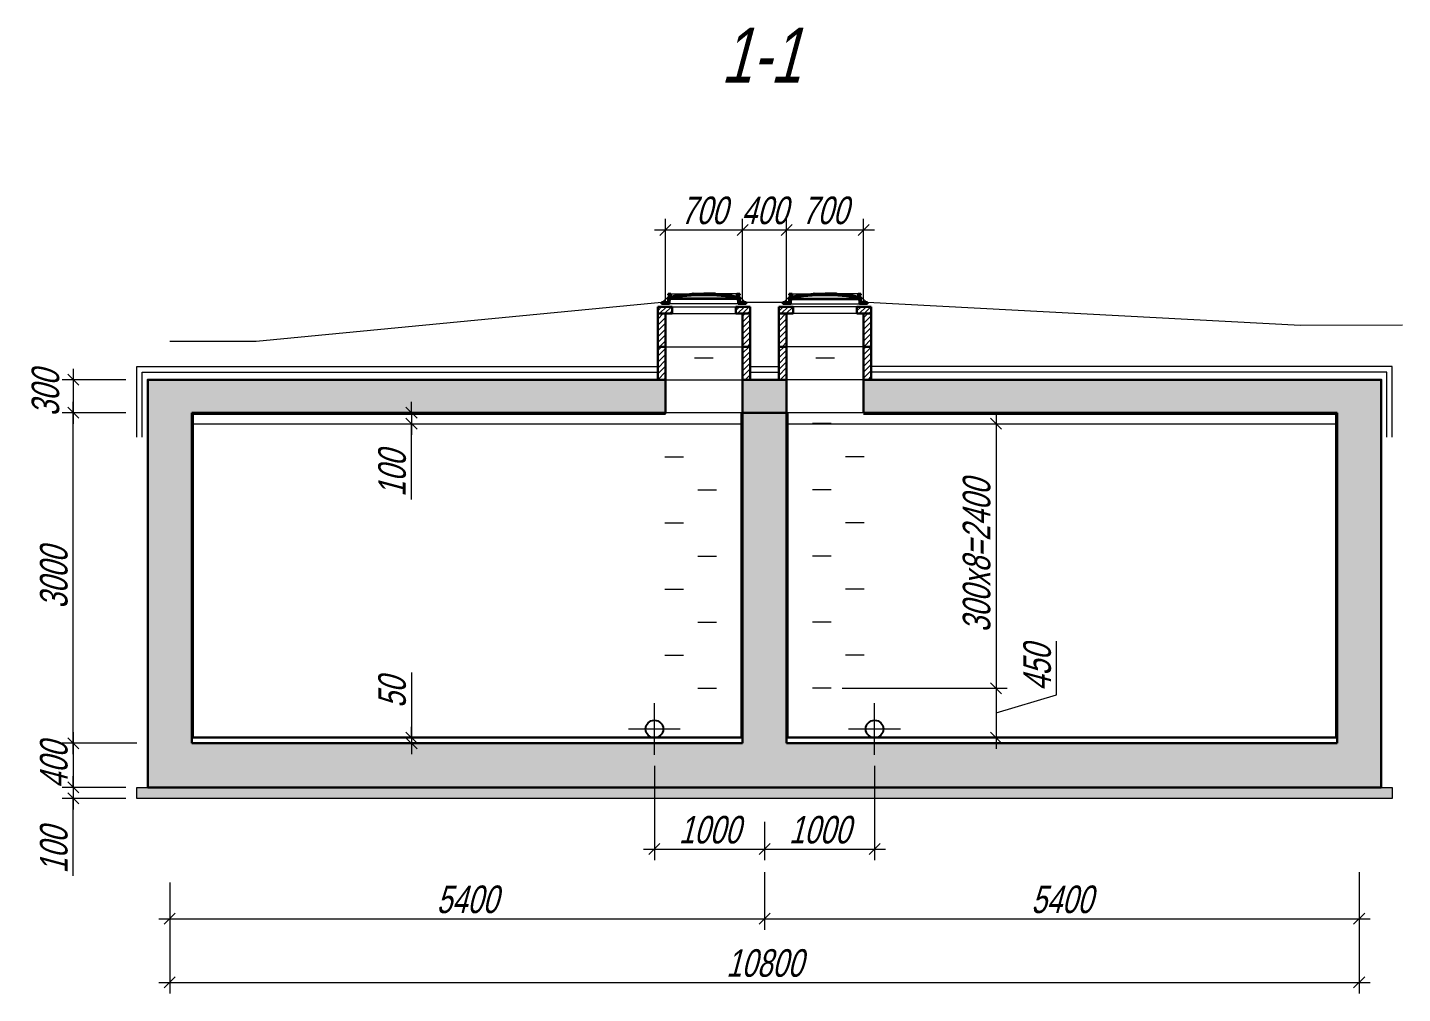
# Model space of a CAD drawing. Header units: millimetres. Extents: x 5929542 to 6152618, y 10240044 to 10382466.
# Drawn here: x 6011063 to 6023550, y 10287340 to 10296107 of the extents above; entities that cross this region are included whole.
import ezdxf

# ---------------------------------------------------------------- set-up
doc = ezdxf.new("R2010")
doc.units = ezdxf.units.MM
doc.header["$PDMODE"] = 35
doc.linetypes.add('GOST2.303 5', pattern=[24, 20, -1.5, 1, -1.5])
doc.linetypes.add('осевая', pattern=[50.8, 31.75, -6.35, 6.35, -6.35])
doc.layers.get('Defpoints').update_dxf_attribs({"color": 253})
for name, color, linetype, lineweight in [('Dimentions', 65, 'Continuous', 9), ('Tablica', 72, 'Continuous', 30), ('МОНОЛИТ', 5, 'Continuous', 30), ('Оси', 6, 'осевая', 9), ('Основная', 7, 'Continuous', 30), ('Построения', 7, 'Continuous', 13), ('Размеры', 172, 'Continuous', 13), ('Текст', 134, 'Continuous', 13), ('Тонкая', 67, 'Continuous', 9), ('Штрих монолита', 9, 'Continuous', 9), ('Штриховка стен', 255, 'Continuous', 13)]:
    doc.layers.add(name, color=color, linetype=linetype, lineweight=lineweight)
doc.styles.add('GOST 2.304', font='mipgost.ttf', dxfattribs={"width": 0.75, "oblique": 15})
doc.dimstyles.new('SPDS', dxfattribs={"dimtxt": 2.5, "dimasz": 1, "dimexe": 1, "dimexo": 1, "dimgap": 0.5, "dimtad": 1, "dimdec": 0, "dimrnd": 0.001, "dimtxsty": 'GOST 2.304', "dimblk": 'OBLIQUE', "dimcen": 2.5, "dimdle": 1, "dimclrd": 256, "dimclre": 256, "dimclrt": 256, "dimadec": 0, "dimazin": 2, "dimtfac": 0.75, "dimtdec": 0, "dimtmove": 1, "dimatfit": 3, "dimfxl": 1, "dimtolj": 1, "dimlwd": -1, "dimlwe": -1, "dimarcsym": 0})
pattern_1 = [(45, (5661870.47, 9992195.443), (-26.5165043, 26.5165043), [])]
pattern_2 = [(45, (5814229.632, 9890295.315), (-22.097087, 22.097087), [])]
pattern_3 = [(45, (5928216.707, 8887561.624), (-8.83883476, 8.83883476), [])]
pattern_4 = [(45, (5661870.47, 9991895.443), (-26.5165043, 26.5165043), [])]

# ---------------------------------------------------------------- blocks, each defined once
blk = doc.blocks.new('_Oblique')
at = {"color": 0, "linetype": 'ByBlock', "lineweight": -2}
blk.add_line((-0.5, -0.5), (0.5, 0.5), dxfattribs=at)
blk = doc.blocks.new('*D133')
at = {"layer": 'Defpoints', "color": 0, "ltscale": 100, "transparency": 16777216}
for p in [(6012355, 10288448), (6023156, 10288448), (6023156, 10287440)]:
    blk.add_point(p, dxfattribs=at)
at = {"layer": 'Размеры', "ltscale": 100, "transparency": 16777216}
for p, q in [((6012355, 10288348), (6012355, 10287340)), ((6023156, 10288348), (6023156, 10287340)), ((6012255, 10287440), (6023256, 10287440))]:
    blk.add_line(p, q, dxfattribs=at)
at = {"layer": 'Размеры', "ltscale": 100, "transparency": 16777216, "xscale": 100, "yscale": 100, "zscale": 100, "rotation": 180}
blk.add_blockref('_Oblique', (6012355, 10287440), dxfattribs=at)
at = {"layer": 'Размеры', "ltscale": 100, "transparency": 16777216, "xscale": 100, "yscale": 100, "zscale": 100}
blk.add_blockref('_Oblique', (6023156, 10287440), dxfattribs=at)
at = {"layer": 'Размеры', "ltscale": 100, "transparency": 16777216, "insert": (6017756, 10287615), "char_height": 250, "attachment_point": 5, "style": 'GOST 2.304'}
blk.add_mtext('\\A1;10800', dxfattribs=at)
blk = doc.blocks.new('*D131')
at = {"layer": 'Defpoints', "color": 0, "ltscale": 100, "transparency": 16777216}
for p in [(6012355, 10288348), (6017756, 10288143), (6017756, 10288018)]:
    blk.add_point(p, dxfattribs=at)
at = {"layer": 'Размеры', "ltscale": 100, "transparency": 16777216}
for p, q in [((6012355, 10288248), (6012355, 10287918)), ((6017756, 10288043), (6017756, 10287918)), ((6012255, 10288018), (6017856, 10288018))]:
    blk.add_line(p, q, dxfattribs=at)
at = {"layer": 'Размеры', "ltscale": 100, "transparency": 16777216, "xscale": 100, "yscale": 100, "zscale": 100, "rotation": 180}
blk.add_blockref('_Oblique', (6012355, 10288018), dxfattribs=at)
at = {"layer": 'Размеры', "ltscale": 100, "transparency": 16777216, "xscale": 100, "yscale": 100, "zscale": 100}
blk.add_blockref('_Oblique', (6017756, 10288018), dxfattribs=at)
at = {"layer": 'Размеры', "ltscale": 100, "transparency": 16777216, "insert": (6015056, 10288193), "char_height": 250, "attachment_point": 5, "style": 'GOST 2.304'}
blk.add_mtext('\\A1;5400', dxfattribs=at)
blk = doc.blocks.new('*D132')
at = {"layer": 'Defpoints', "color": 0, "ltscale": 100, "transparency": 16777216}
for p in [(6017756, 10288542), (6023156, 10288542), (6023156, 10288018)]:
    blk.add_point(p, dxfattribs=at)
at = {"layer": 'Размеры', "ltscale": 100, "transparency": 16777216}
for p, q in [((6017756, 10288442), (6017756, 10287918)), ((6023156, 10288442), (6023156, 10287918)), ((6017656, 10288018), (6023256, 10288018))]:
    blk.add_line(p, q, dxfattribs=at)
at = {"layer": 'Размеры', "ltscale": 100, "transparency": 16777216, "xscale": 100, "yscale": 100, "zscale": 100, "rotation": 180}
blk.add_blockref('_Oblique', (6017756, 10288018), dxfattribs=at)
at = {"layer": 'Размеры', "ltscale": 100, "transparency": 16777216, "xscale": 100, "yscale": 100, "zscale": 100}
blk.add_blockref('_Oblique', (6023156, 10288018), dxfattribs=at)
at = {"layer": 'Размеры', "ltscale": 100, "transparency": 16777216, "insert": (6020456, 10288193), "char_height": 250, "attachment_point": 5, "style": 'GOST 2.304'}
blk.add_mtext('\\A1;5400', dxfattribs=at)
blk = doc.blocks.new('*D134')
at = {"layer": 'Defpoints', "color": 0, "ltscale": 100, "transparency": 16777216}
for p in [(6012055, 10292911), (6011478, 10292611), (6012055, 10292611)]:
    blk.add_point(p, dxfattribs=at)
at = {"layer": 'Размеры', "ltscale": 100, "transparency": 16777216}
for p, q in [((6011955, 10292911), (6011378, 10292911)), ((6011478, 10293011), (6011478, 10292511)), ((6011955, 10292611), (6011378, 10292611))]:
    blk.add_line(p, q, dxfattribs=at)
at = {"layer": 'Размеры', "ltscale": 100, "transparency": 16777216, "xscale": 100, "yscale": 100, "zscale": 100}
for p, rotation in [((6011478, 10292911), 90), ((6011478, 10292611), 270)]:
    blk.add_blockref('_Oblique', p, dxfattribs=dict(at, rotation=rotation))
at = {"layer": 'Размеры', "ltscale": 100, "transparency": 16777216, "insert": (6011227, 10292787), "char_height": 250, "attachment_point": 5, "rotation": 90, "style": 'GOST 2.304'}
blk.add_mtext('\\A1;300', dxfattribs=at)
blk = doc.blocks.new('*D135')
at = {"layer": 'Defpoints', "color": 0, "ltscale": 100, "transparency": 16777216}
for p in [(6012155, 10289611), (6011478, 10289211), (6011967, 10289211)]:
    blk.add_point(p, dxfattribs=at)
at = {"layer": 'Размеры', "ltscale": 100, "transparency": 16777216}
for p, q in [((6011478, 10289711), (6011478, 10289111)), ((6012055, 10289611), (6011378, 10289611)), ((6011867, 10289211), (6011378, 10289211))]:
    blk.add_line(p, q, dxfattribs=at)
at = {"layer": 'Размеры', "ltscale": 100, "transparency": 16777216, "xscale": 100, "yscale": 100, "zscale": 100}
for p, rotation in [((6011478, 10289611), 90), ((6011478, 10289211), 270)]:
    blk.add_blockref('_Oblique', p, dxfattribs=dict(at, rotation=rotation))
at = {"layer": 'Размеры', "ltscale": 100, "transparency": 16777216, "insert": (6011303, 10289411), "char_height": 250, "attachment_point": 5, "rotation": 90, "style": 'GOST 2.304'}
blk.add_mtext('\\A1;400', dxfattribs=at)
blk = doc.blocks.new('*D136')
at = {"layer": 'Defpoints', "color": 0, "ltscale": 100, "transparency": 16777216}
for p in [(6012055, 10289211), (6011478, 10289111), (6012055, 10289111)]:
    blk.add_point(p, dxfattribs=at)
at = {"layer": 'Размеры', "ltscale": 100, "transparency": 16777216}
for p, q in [((6011478, 10289211), (6011478, 10289311)), ((6011955, 10289211), (6011378, 10289211)), ((6011478, 10289211), (6011478, 10289111)), ((6011478, 10289211), (6011478, 10289111)), ((6011955, 10289111), (6011378, 10289111)), ((6011478, 10289111), (6011478, 10289011)), ((6011478, 10288407), (6011478, 10289111))]:
    blk.add_line(p, q, dxfattribs=at)
at = {"layer": 'Размеры', "ltscale": 100, "transparency": 16777216, "xscale": 100, "yscale": 100, "zscale": 100}
for p, rotation in [((6011478, 10289211), 270), ((6011478, 10289111), 90)]:
    blk.add_blockref('_Oblique', p, dxfattribs=dict(at, rotation=rotation))
at = {"layer": 'Размеры', "ltscale": 100, "transparency": 16777216, "insert": (6011303, 10288638), "char_height": 250, "attachment_point": 5, "rotation": 90, "style": 'GOST 2.304'}
blk.add_mtext('\\A1;100', dxfattribs=at)
blk = doc.blocks.new('*D137')
at = {"layer": 'Defpoints', "color": 0, "ltscale": 100, "transparency": 16777216}
for p in [(6011478, 10292611), (6011867, 10292611), (6011867, 10289611)]:
    blk.add_point(p, dxfattribs=at)
at = {"layer": 'Размеры', "ltscale": 100, "transparency": 16777216}
for p, q in [((6011478, 10289511), (6011478, 10292711)), ((6011767, 10292611), (6011378, 10292611)), ((6011767, 10289611), (6011378, 10289611))]:
    blk.add_line(p, q, dxfattribs=at)
at = {"layer": 'Размеры', "ltscale": 100, "transparency": 16777216, "xscale": 100, "yscale": 100, "zscale": 100}
for p, rotation in [((6011478, 10292611), 90), ((6011478, 10289611), 270)]:
    blk.add_blockref('_Oblique', p, dxfattribs=dict(at, rotation=rotation))
at = {"layer": 'Размеры', "ltscale": 100, "transparency": 16777216, "insert": (6011303, 10291111), "char_height": 250, "attachment_point": 5, "rotation": 90, "style": 'GOST 2.304'}
blk.add_mtext('\\A1;3000', dxfattribs=at)
blk = doc.blocks.new('*D138')
at = {"layer": 'Defpoints', "color": 0, "ltscale": 100, "transparency": 16777216}
for p in [(6018361, 10292511), (6018361, 10290111), (6019858, 10290111)]:
    blk.add_point(p, dxfattribs=at)
at = {"layer": 'Размеры', "ltscale": 100, "transparency": 16777216}
for p, q in [((6019858, 10292611), (6019858, 10290011)), ((6018461, 10292511), (6019958, 10292511)), ((6018461, 10290111), (6019958, 10290111))]:
    blk.add_line(p, q, dxfattribs=at)
at = {"layer": 'Размеры', "ltscale": 100, "transparency": 16777216, "xscale": 100, "yscale": 100, "zscale": 100}
for p, rotation in [((6019858, 10292511), 90), ((6019858, 10290111), 270)]:
    blk.add_blockref('_Oblique', p, dxfattribs=dict(at, rotation=rotation))
at = {"layer": 'Размеры', "ltscale": 100, "transparency": 16777216, "insert": (6019683, 10291311), "char_height": 250, "attachment_point": 5, "rotation": 90, "style": 'GOST 2.304'}
blk.add_mtext('\\A1;300х8=2400', dxfattribs=at)
blk = doc.blocks.new('*D139')
at = {"layer": 'Defpoints', "color": 0, "ltscale": 100, "transparency": 16777216}
for p in [(6018361, 10290111), (6019166, 10289661), (6019858, 10289661)]:
    blk.add_point(p, dxfattribs=at)
at = {"layer": 'Размеры', "ltscale": 100, "transparency": 16777216}
for p, q in [((6020408, 10290051), (6020408, 10290539)), ((6019858, 10290211), (6019858, 10289561)), ((6018461, 10290111), (6019958, 10290111)), ((6019858, 10289886), (6020408, 10290051)), ((6019266, 10289661), (6019958, 10289661))]:
    blk.add_line(p, q, dxfattribs=at)
at = {"layer": 'Размеры', "ltscale": 100, "transparency": 16777216, "xscale": 100, "yscale": 100, "zscale": 100}
for p, rotation in [((6019858, 10290111), 90), ((6019858, 10289661), 270)]:
    blk.add_blockref('_Oblique', p, dxfattribs=dict(at, rotation=rotation))
at = {"layer": 'Размеры', "ltscale": 100, "transparency": 16777216, "insert": (6020233, 10290295), "char_height": 250, "attachment_point": 5, "rotation": 90, "style": 'GOST 2.304'}
blk.add_mtext('\\A1;450', dxfattribs=at)
blk = doc.blocks.new('*D140')
at = {"layer": 'Defpoints', "color": 0, "ltscale": 100, "transparency": 16777216}
for p in [(6016756, 10289505), (6017756, 10288998), (6017756, 10288650)]:
    blk.add_point(p, dxfattribs=at)
at = {"layer": 'Размеры', "ltscale": 100, "transparency": 16777216}
for p, q in [((6016756, 10289405), (6016756, 10288550)), ((6017756, 10288898), (6017756, 10288550)), ((6016656, 10288650), (6017856, 10288650))]:
    blk.add_line(p, q, dxfattribs=at)
at = {"layer": 'Размеры', "ltscale": 100, "transparency": 16777216, "xscale": 100, "yscale": 100, "zscale": 100, "rotation": 180}
blk.add_blockref('_Oblique', (6016756, 10288650), dxfattribs=at)
at = {"layer": 'Размеры', "ltscale": 100, "transparency": 16777216, "xscale": 100, "yscale": 100, "zscale": 100}
blk.add_blockref('_Oblique', (6017756, 10288650), dxfattribs=at)
at = {"layer": 'Размеры', "ltscale": 100, "transparency": 16777216, "insert": (6017256, 10288825), "char_height": 250, "attachment_point": 5, "style": 'GOST 2.304'}
blk.add_mtext('\\A1;1000', dxfattribs=at)
blk = doc.blocks.new('*D141')
at = {"layer": 'Defpoints', "color": 0, "ltscale": 100, "transparency": 16777216}
for p in [(6018756, 10289505), (6017756, 10288898), (6018756, 10288650)]:
    blk.add_point(p, dxfattribs=at)
at = {"layer": 'Размеры', "ltscale": 100, "transparency": 16777216}
for p, q in [((6018756, 10289405), (6018756, 10288550)), ((6017756, 10288798), (6017756, 10288550)), ((6017656, 10288650), (6018856, 10288650))]:
    blk.add_line(p, q, dxfattribs=at)
at = {"layer": 'Размеры', "ltscale": 100, "transparency": 16777216, "xscale": 100, "yscale": 100, "zscale": 100, "rotation": 180}
blk.add_blockref('_Oblique', (6017756, 10288650), dxfattribs=at)
at = {"layer": 'Размеры', "ltscale": 100, "transparency": 16777216, "xscale": 100, "yscale": 100, "zscale": 100}
blk.add_blockref('_Oblique', (6018756, 10288650), dxfattribs=at)
at = {"layer": 'Размеры', "ltscale": 100, "transparency": 16777216, "insert": (6018256, 10288825), "char_height": 250, "attachment_point": 5, "style": 'GOST 2.304'}
blk.add_mtext('\\A1;1000', dxfattribs=at)
blk = doc.blocks.new('*D142')
at = {"layer": 'Defpoints', "color": 0, "ltscale": 100, "transparency": 16777216}
for p in [(6017556, 10294271), (6016856, 10293511), (6017556, 10293511)]:
    blk.add_point(p, dxfattribs=at)
at = {"layer": 'Размеры', "ltscale": 100, "transparency": 16777216}
for p, q in [((6016756, 10294271), (6017656, 10294271)), ((6016856, 10293611), (6016856, 10294371)), ((6017556, 10293611), (6017556, 10294371))]:
    blk.add_line(p, q, dxfattribs=at)
at = {"layer": 'Размеры', "ltscale": 100, "transparency": 16777216, "xscale": 100, "yscale": 100, "zscale": 100, "rotation": 180}
blk.add_blockref('_Oblique', (6016856, 10294271), dxfattribs=at)
at = {"layer": 'Размеры', "ltscale": 100, "transparency": 16777216, "xscale": 100, "yscale": 100, "zscale": 100}
blk.add_blockref('_Oblique', (6017556, 10294271), dxfattribs=at)
at = {"layer": 'Размеры', "ltscale": 100, "transparency": 16777216, "insert": (6017206, 10294446), "char_height": 250, "attachment_point": 5, "style": 'GOST 2.304'}
blk.add_mtext('\\A1;700', dxfattribs=at)
blk = doc.blocks.new('*D143')
at = {"layer": 'Defpoints', "color": 0, "ltscale": 100, "transparency": 16777216}
for p in [(6018656, 10294271), (6017956, 10293511), (6018656, 10293511)]:
    blk.add_point(p, dxfattribs=at)
at = {"layer": 'Размеры', "ltscale": 100, "transparency": 16777216}
for p, q in [((6017856, 10294271), (6018756, 10294271)), ((6017956, 10293611), (6017956, 10294371)), ((6018656, 10293611), (6018656, 10294371))]:
    blk.add_line(p, q, dxfattribs=at)
at = {"layer": 'Размеры', "ltscale": 100, "transparency": 16777216, "xscale": 100, "yscale": 100, "zscale": 100, "rotation": 180}
blk.add_blockref('_Oblique', (6017956, 10294271), dxfattribs=at)
at = {"layer": 'Размеры', "ltscale": 100, "transparency": 16777216, "xscale": 100, "yscale": 100, "zscale": 100}
blk.add_blockref('_Oblique', (6018656, 10294271), dxfattribs=at)
at = {"layer": 'Размеры', "ltscale": 100, "transparency": 16777216, "insert": (6018306, 10294446), "char_height": 250, "attachment_point": 5, "style": 'GOST 2.304'}
blk.add_mtext('\\A1;700', dxfattribs=at)
blk = doc.blocks.new('*D144')
at = {"layer": 'Defpoints', "color": 0, "ltscale": 100, "transparency": 16777216}
for p in [(6017956, 10294271), (6017556, 10293991), (6017956, 10293991)]:
    blk.add_point(p, dxfattribs=at)
at = {"layer": 'Размеры', "ltscale": 100, "transparency": 16777216}
for p, q in [((6017456, 10294271), (6018056, 10294271)), ((6017556, 10294091), (6017556, 10294371)), ((6017956, 10294091), (6017956, 10294371))]:
    blk.add_line(p, q, dxfattribs=at)
at = {"layer": 'Размеры', "ltscale": 100, "transparency": 16777216, "xscale": 100, "yscale": 100, "zscale": 100, "rotation": 180}
blk.add_blockref('_Oblique', (6017556, 10294271), dxfattribs=at)
at = {"layer": 'Размеры', "ltscale": 100, "transparency": 16777216, "xscale": 100, "yscale": 100, "zscale": 100}
blk.add_blockref('_Oblique', (6017956, 10294271), dxfattribs=at)
at = {"layer": 'Размеры', "ltscale": 100, "transparency": 16777216, "insert": (6017756, 10294446), "char_height": 250, "attachment_point": 5, "style": 'GOST 2.304'}
blk.add_mtext('\\A1;400', dxfattribs=at)
blk = doc.blocks.new('*D145')
at = {"layer": 'Defpoints', "color": 0, "ltscale": 100, "transparency": 16777216}
for p in [(6014535, 10292611), (6014535, 10292511), (6014550, 10292511)]:
    blk.add_point(p, dxfattribs=at)
at = {"layer": 'Размеры', "ltscale": 100, "transparency": 16777216}
for p, q in [((6014550, 10292611), (6014550, 10292711)), ((6014550, 10292611), (6014550, 10292511)), ((6014550, 10292611), (6014550, 10292511)), ((6014635, 10292611), (6014650, 10292611)), ((6014550, 10292511), (6014550, 10292411)), ((6014550, 10291825), (6014550, 10292511)), ((6014635, 10292511), (6014650, 10292511))]:
    blk.add_line(p, q, dxfattribs=at)
at = {"layer": 'Размеры', "ltscale": 100, "transparency": 16777216, "xscale": 100, "yscale": 100, "zscale": 100}
for p, rotation in [((6014550, 10292611), 270), ((6014550, 10292511), 90)]:
    blk.add_blockref('_Oblique', p, dxfattribs=dict(at, rotation=rotation))
at = {"layer": 'Размеры', "ltscale": 100, "transparency": 16777216, "insert": (6014375, 10292056), "char_height": 250, "attachment_point": 5, "rotation": 90, "style": 'GOST 2.304'}
blk.add_mtext('\\A1;100', dxfattribs=at)
blk = doc.blocks.new('*D146')
at = {"layer": 'Defpoints', "color": 0, "ltscale": 100, "transparency": 16777216}
for p in [(6014727, 10289661), (6014550, 10289611), (6014727, 10289611)]:
    blk.add_point(p, dxfattribs=at)
at = {"layer": 'Размеры', "ltscale": 100, "transparency": 16777216}
for p, q in [((6014550, 10290254), (6014550, 10289661)), ((6014627, 10289661), (6014450, 10289661)), ((6014550, 10289661), (6014550, 10289761)), ((6014550, 10289661), (6014550, 10289611)), ((6014550, 10289661), (6014550, 10289611)), ((6014627, 10289611), (6014450, 10289611)), ((6014550, 10289611), (6014550, 10289511))]:
    blk.add_line(p, q, dxfattribs=at)
at = {"layer": 'Размеры', "ltscale": 100, "transparency": 16777216, "xscale": 100, "yscale": 100, "zscale": 100}
for p, rotation in [((6014550, 10289661), 270), ((6014550, 10289611), 90)]:
    blk.add_blockref('_Oblique', p, dxfattribs=dict(at, rotation=rotation))
at = {"layer": 'Размеры', "ltscale": 100, "transparency": 16777216, "insert": (6014375, 10290070), "char_height": 250, "attachment_point": 5, "rotation": 90, "style": 'GOST 2.304'}
blk.add_mtext('\\A1;50', dxfattribs=at)

msp = doc.modelspace()

# ---------------------------------------------------------------- hatches: boundary and pattern name
at = {"layer": 'Dimentions', "ltscale": 0.5}
h = msp.add_hatch(dxfattribs=at)
h.set_pattern_fill('ANSI31', color=256, scale=100, style=0)
h.set_pattern_definition(pattern_3)
h.paths.add_polyline_path([(6017530.65433, 10293664.16877), (6017518.65433, 10293664.16877), (6017518.65433, 10293651.16877), (6017505.65433, 10293651.16877), (6017505.65433, 10293639.16877), (6017511.65433, 10293639.16877, -0.4142135624), (6017517.65433, 10293633.16877), (6017517.65433, 10293598.16877), (6017590.65433, 10293598.16877), (6017590.65433, 10293613.16877), (6017530.65433, 10293613.16877)])
edge = h.paths.add_edge_path()
edge.add_arc((6017205.65433, 10291869.16877), 1822, 93.335227165, 99.477148356)
edge.add_line((6016905.65433, 10293666.30093), (6016905.65433, 10293691.16877))
edge.add_line((6016905.65433, 10293691.16877), (6016893.65433, 10293691.16877))
edge.add_line((6016893.65433, 10293691.16877), (6016893.65433, 10293652.07538))
edge.add_arc((6017205.65433, 10291869.16877), 1810, 90, 99.925975548, ccw=False)
edge.add_line((6017205.65433, 10293679.16877), (6017205.65433, 10293691.16877))
edge.add_arc((6017205.65433, 10291869.16877), 1822, 90, 92.957297131)
edge.add_line((6017111.65433, 10293688.74234), (6017105.65433, 10293696.16877))
edge.add_line((6017105.65433, 10293696.16877), (6017099.65433, 10293688.08273))
edge = h.paths.add_edge_path()
edge.add_arc((6017205.65433, 10291869.16877), 1822, 80.522851644, 86.664772835)
edge.add_line((6017311.65433, 10293688.08273), (6017305.65433, 10293696.16877))
edge.add_line((6017305.65433, 10293696.16877), (6017299.65433, 10293688.74234))
edge.add_arc((6017205.65433, 10291869.16877), 1822, 87.042702869, 90)
edge.add_line((6017205.65433, 10293691.16877), (6017205.65433, 10293679.16877))
edge.add_arc((6017205.65433, 10291869.16877), 1810, 80.074024452, 90, ccw=False)
edge.add_line((6017517.65433, 10293652.07538), (6017517.65433, 10293679.16877))
edge.add_line((6017517.65433, 10293679.16877), (6017530.65433, 10293679.16877))
edge.add_line((6017530.65433, 10293679.16877), (6017530.65433, 10293691.16877))
edge.add_line((6017530.65433, 10293691.16877), (6017505.65433, 10293691.16877))
edge.add_line((6017505.65433, 10293691.16877), (6017505.65433, 10293666.30093))
edge = h.paths.add_edge_path()
edge.add_line((6016892.65433, 10293664.16877), (6016880.65433, 10293664.16877))
edge.add_line((6016880.65433, 10293664.16877), (6016880.65433, 10293613.16877))
edge.add_line((6016880.65433, 10293613.16877), (6016820.65433, 10293613.16877))
edge.add_line((6016820.65433, 10293613.16877), (6016820.65433, 10293598.16877))
edge.add_line((6016820.65433, 10293598.16877), (6016893.65433, 10293598.16877))
edge.add_line((6016893.65433, 10293598.16877), (6016893.65433, 10293633.16877))
edge.add_arc((6016899.65433, 10293633.16877), 6, 89.999999998, 180, ccw=False)
edge.add_line((6016899.65433, 10293639.16877), (6016905.65433, 10293639.16877))
edge.add_line((6016905.65433, 10293639.16877), (6016905.65433, 10293651.16877))
edge.add_line((6016905.65433, 10293651.16877), (6016892.65433, 10293651.16877))
edge.add_line((6016892.65433, 10293651.16877), (6016892.65433, 10293664.16877))
h = msp.add_hatch(dxfattribs=at)
h.set_pattern_fill('ANSI31', color=256, scale=100, style=0)
h.set_pattern_definition(pattern_3)
h.paths.add_polyline_path([(6017980.65433, 10293664.16877), (6017992.65433, 10293664.16877), (6017992.65433, 10293651.16877), (6018005.65433, 10293651.16877), (6018005.65433, 10293639.16877), (6017999.65433, 10293639.16877, 0.4142135624), (6017993.65433, 10293633.16877), (6017993.65433, 10293598.16877), (6017920.65433, 10293598.16877), (6017920.65433, 10293613.16877), (6017980.65433, 10293613.16877)])
edge = h.paths.add_edge_path()
edge.add_arc((6018305.65433, 10291869.16877), 1822, 440.522851644, 446.664772835, ccw=False)
edge.add_line((6018605.65433, 10293666.30093), (6018605.65433, 10293691.16877))
edge.add_line((6018605.65433, 10293691.16877), (6018617.65433, 10293691.16877))
edge.add_line((6018617.65433, 10293691.16877), (6018617.65433, 10293652.07538))
edge.add_arc((6018305.65433, 10291869.16877), 1810, 440.074024452, 450)
edge.add_line((6018305.65433, 10293679.16877), (6018305.65433, 10293691.16877))
edge.add_arc((6018305.65433, 10291869.16877), 1822, 447.042702869, 450, ccw=False)
edge.add_line((6018399.65433, 10293688.74234), (6018405.65433, 10293696.16877))
edge.add_line((6018405.65433, 10293696.16877), (6018411.65433, 10293688.08273))
edge = h.paths.add_edge_path()
edge.add_arc((6018305.65433, 10291869.16877), 1822, 453.335227165, 459.477148356, ccw=False)
edge.add_line((6018199.65433, 10293688.08273), (6018205.65433, 10293696.16877))
edge.add_line((6018205.65433, 10293696.16877), (6018211.65433, 10293688.74234))
edge.add_arc((6018305.65433, 10291869.16877), 1822, 450, 452.957297131, ccw=False)
edge.add_line((6018305.65433, 10293691.16877), (6018305.65433, 10293679.16877))
edge.add_arc((6018305.65433, 10291869.16877), 1810, 450, 459.925975548)
edge.add_line((6017993.65433, 10293652.07538), (6017993.65433, 10293679.16877))
edge.add_line((6017993.65433, 10293679.16877), (6017980.65433, 10293679.16877))
edge.add_line((6017980.65433, 10293679.16877), (6017980.65433, 10293691.16877))
edge.add_line((6017980.65433, 10293691.16877), (6018005.65433, 10293691.16877))
edge.add_line((6018005.65433, 10293691.16877), (6018005.65433, 10293666.30093))
edge = h.paths.add_edge_path()
edge.add_line((6018618.65433, 10293664.16877), (6018630.65433, 10293664.16877))
edge.add_line((6018630.65433, 10293664.16877), (6018630.65433, 10293613.16877))
edge.add_line((6018630.65433, 10293613.16877), (6018690.65433, 10293613.16877))
edge.add_line((6018690.65433, 10293613.16877), (6018690.65433, 10293598.16877))
edge.add_line((6018690.65433, 10293598.16877), (6018617.65433, 10293598.16877))
edge.add_line((6018617.65433, 10293598.16877), (6018617.65433, 10293633.16877))
edge.add_arc((6018611.65433, 10293633.16877), 6, 360, 450.000000002)
edge.add_line((6018611.65433, 10293639.16877), (6018605.65433, 10293639.16877))
edge.add_line((6018605.65433, 10293639.16877), (6018605.65433, 10293651.16877))
edge.add_line((6018605.65433, 10293651.16877), (6018618.65433, 10293651.16877))
edge.add_line((6018618.65433, 10293651.16877), (6018618.65433, 10293664.16877))
at = {"layer": 'Построения', "ltscale": 100}
h = msp.add_hatch(dxfattribs=at)
h.set_pattern_fill('ANSI36', color=256, scale=25)
h.paths.add_polyline_path([(6023356.00614, 10288610.66877), (6023356.00614, 10292610.66877), (6023356.00614, 10292910.66877), (6018655.65433, 10292910.66877), (6018655.65433, 10292610.66877), (6022956.00614, 10292610.66877), (6022956.00614, 10289610.66877), (6017956.00614, 10289610.66877), (6017955.65433, 10292910.66877), (6017555.65433, 10292910.66877), (6017556.00614, 10289610.66877), (6012555.30253, 10289610.66877), (6012555.30253, 10292610.66877), (6016855.65433, 10292610.66877), (6016855.65433, 10292910.66877), (6012155.30253, 10292910.66877), (6012155.30253, 10292610.66877), (6012155.30253, 10289210.66877), (6012155.65433, 10289210.66877), (6023356.35795, 10289210.66877)])
h = msp.add_hatch(dxfattribs=at)
h.set_pattern_fill('ANSI36', color=256, scale=10)
h.set_pattern_definition([(45, (0, 1000), (16.83798023, 61.73926083), [79.375, -15.875, 0, -15.875])])
h.paths.add_polyline_path([(6012055.30253, 10289210.66877), (6023456.00614, 10289210.66877), (6023456.00614, 10289110.66877), (6012055.30253, 10289110.66877)])
at = {"layer": 'Штрих монолита', "ltscale": 0.5}
h = msp.add_hatch(dxfattribs=at)
h.set_pattern_fill('ANSI31', color=256, scale=250, style=0)
h.set_pattern_definition(pattern_2)
h.paths.add_polyline_path([(6016915.65433, 10293510.66877), (6016915.65433, 10293573.16877), (6016785.65433, 10293573.16877), (6016785.65433, 10293510.66877)])
h.paths.add_polyline_path([(6017625.65433, 10293510.66877), (6017625.65433, 10293573.16877), (6017495.65433, 10293573.16877), (6017495.65433, 10293510.66877)])
h = msp.add_hatch(dxfattribs=at)
h.set_pattern_fill('ANSI31', color=256, scale=250, style=0)
h.set_pattern_definition(pattern_2)
h.paths.add_polyline_path([(6018595.65433, 10293510.66877), (6018595.65433, 10293573.16877), (6018725.65433, 10293573.16877), (6018725.65433, 10293510.66877)])
h.paths.add_polyline_path([(6017885.65433, 10293510.66877), (6017885.65433, 10293573.16877), (6018015.65433, 10293573.16877), (6018015.65433, 10293510.66877)])
at = {"layer": 'Штриховка стен', "ltscale": 0.5}
h = msp.add_hatch(dxfattribs=at)
h.set_pattern_fill('ANSI31', color=256, scale=300, style=0)
h.set_pattern_definition(pattern_4)
h.paths.add_polyline_path([(6016855.65433, 10293510.66877), (6016785.65433, 10293510.66877), (6016785.65433, 10293210.66877), (6016855.65433, 10293210.66877)])
h = msp.add_hatch(dxfattribs=at)
h.set_pattern_fill('ANSI31', color=256, scale=300, style=0)
h.set_pattern_definition(pattern_4)
h.paths.add_polyline_path([(6017625.65433, 10293510.66877), (6017555.65433, 10293510.66877), (6017555.65433, 10293210.66877), (6017625.65433, 10293210.66877)])
h = msp.add_hatch(dxfattribs=at)
h.set_pattern_fill('ANSI31', color=256, scale=300, style=0)
h.set_pattern_definition(pattern_4)
h.paths.add_polyline_path([(6017885.65433, 10293210.66877), (6017955.65433, 10293210.66877), (6017955.65433, 10293510.66877), (6017885.65433, 10293510.66877)])
h = msp.add_hatch(dxfattribs=at)
h.set_pattern_fill('ANSI31', color=256, scale=300, style=0)
h.set_pattern_definition(pattern_4)
h.paths.add_polyline_path([(6018655.65433, 10293210.66877), (6018725.65433, 10293210.66877), (6018725.65433, 10293510.66877), (6018655.65433, 10293510.66877)])
h = msp.add_hatch(dxfattribs=at)
h.set_pattern_fill('ANSI31', color=256, scale=300, style=0)
h.set_pattern_definition(pattern_1)
h.paths.add_polyline_path([(6016785.65433, 10292910.66877), (6016855.65433, 10292910.66877), (6016855.65433, 10293210.66877), (6016785.65433, 10293210.66877)])
h = msp.add_hatch(dxfattribs=at)
h.set_pattern_fill('ANSI31', color=256, scale=300, style=0)
h.set_pattern_definition(pattern_1)
h.paths.add_polyline_path([(6017625.65433, 10292910.66877), (6017625.65433, 10293210.66877), (6017555.65433, 10293210.66877), (6017555.65433, 10292910.66877)])
h = msp.add_hatch(dxfattribs=at)
h.set_pattern_fill('ANSI31', color=256, scale=300, style=0)
h.set_pattern_definition(pattern_1)
h.paths.add_polyline_path([(6017885.65433, 10292910.66877), (6017885.65433, 10293210.66877), (6017955.65433, 10293210.66877), (6017955.65433, 10292910.66877)])
h = msp.add_hatch(dxfattribs=at)
h.set_pattern_fill('ANSI31', color=256, scale=300, style=0)
h.set_pattern_definition(pattern_1)
h.paths.add_polyline_path([(6018725.65433, 10292910.66877), (6018655.65433, 10292910.66877), (6018655.65433, 10293210.66877), (6018725.65433, 10293210.66877)])

# ---------------------------------------------------------------- linework, layer by layer
at = {"ltscale": 0.5}
msp.add_line((6018361.40397, 10292510.66877), (6018191.40397, 10292510.66877), dxfattribs=at)
for centre in [(6016755.65433, 10289740.66877), (6018755.65433, 10289740.66877)]:
    msp.add_circle(centre, 80)
at = {"layer": 'Dimentions', "ltscale": 0.5}
for p, q in [((6016880.65433, 10293664.16877), (6016829.8851, 10293613.16877)), ((6017505.65433, 10293651.16877), (6016905.65433, 10293651.16877)), ((6017105.65433, 10293696.16877), (6017205.65433, 10293696.16877)), ((6018005.65433, 10293651.16877), (6018605.65433, 10293651.16877)), ((6018405.65433, 10293696.16877), (6018305.65433, 10293696.16877)), ((6018630.65433, 10293664.16877), (6018681.42356, 10293613.16877)), ((6017517.65433, 10293598.16877), (6016893.65433, 10293598.16877)), ((6017505.65433, 10293639.16877), (6016905.65433, 10293639.16877)), ((6016915.65433, 10293573.16877), (6017495.65433, 10293573.16877)), ((6017993.65433, 10293598.16877), (6018617.65433, 10293598.16877)), ((6018005.65433, 10293639.16877), (6018605.65433, 10293639.16877)), ((6018595.65433, 10293573.16877), (6018015.65433, 10293573.16877)), ((6016915.65433, 10293510.66877), (6017495.65433, 10293510.66877)), ((6018595.65433, 10293510.66877), (6018015.65433, 10293510.66877)), ((6016855.65433, 10293210.66877), (6017555.65433, 10293210.66877)), ((6016855.65433, 10293210.66877), (6017555.65433, 10293210.66877)), ((6018655.65433, 10293210.66877), (6017955.65433, 10293210.66877)), ((6018655.65433, 10293210.66877), (6017955.65433, 10293210.66877)), ((6016855.65433, 10292910.66877), (6017555.65433, 10292910.66877)), ((6018655.65433, 10292910.66877), (6017955.65433, 10292910.66877))]:
    msp.add_line(p, q, dxfattribs=at)
at = {"layer": 'Tablica', "ltscale": 110}
for p, q in [((6016880.65433, 10293691.16877), (6016905.65433, 10293691.16877)), ((6016880.65433, 10293691.16877), (6016880.65433, 10293679.16877)), ((6016880.65433, 10293679.16877), (6016892.65433, 10293679.16877)), ((6016880.65433, 10293679.16877), (6016893.65433, 10293679.16877)), ((6016880.65433, 10293664.16877), (6016880.65433, 10293613.16877)), ((6016880.65433, 10293664.16877), (6016892.65433, 10293664.16877)), ((6016892.65433, 10293664.16877), (6016892.65433, 10293651.16877)), ((6016892.65433, 10293651.16877), (6016905.65433, 10293651.16877)), ((6016893.65433, 10293679.16877), (6016893.65433, 10293652.07538)), ((6016905.65433, 10293691.16877), (6016905.65433, 10293666.30093)), ((6016905.65433, 10293651.16877), (6016905.65433, 10293639.16877)), ((6017099.65433, 10293688.08273), (6017105.65433, 10293696.16877)), ((6017105.65433, 10293696.16877), (6017111.65433, 10293688.74234)), ((6017299.65433, 10293688.74234), (6017305.65433, 10293696.16877)), ((6017305.65433, 10293696.16877), (6017311.65433, 10293688.08273)), ((6017530.65433, 10293691.16877), (6017505.65433, 10293691.16877)), ((6017505.65433, 10293691.16877), (6017505.65433, 10293666.30093)), ((6017505.65433, 10293651.16877), (6017505.65433, 10293639.16877)), ((6017518.65433, 10293651.16877), (6017505.65433, 10293651.16877)), ((6017517.65433, 10293679.16877), (6017517.65433, 10293652.07538)), ((6017530.65433, 10293679.16877), (6017517.65433, 10293679.16877)), ((6017518.65433, 10293664.16877), (6017518.65433, 10293651.16877)), ((6017530.65433, 10293664.16877), (6017518.65433, 10293664.16877)), ((6017530.65433, 10293691.16877), (6017530.65433, 10293679.16877)), ((6017530.65433, 10293664.16877), (6017530.65433, 10293613.16877)), ((6017980.65433, 10293691.16877), (6018005.65433, 10293691.16877)), ((6017980.65433, 10293691.16877), (6017980.65433, 10293679.16877)), ((6017980.65433, 10293679.16877), (6017993.65433, 10293679.16877)), ((6017980.65433, 10293664.16877), (6017980.65433, 10293613.16877)), ((6017980.65433, 10293664.16877), (6017992.65433, 10293664.16877)), ((6017992.65433, 10293664.16877), (6017992.65433, 10293651.16877)), ((6017992.65433, 10293651.16877), (6018005.65433, 10293651.16877)), ((6017993.65433, 10293679.16877), (6017993.65433, 10293652.07538)), ((6018005.65433, 10293691.16877), (6018005.65433, 10293666.30093)), ((6018005.65433, 10293651.16877), (6018005.65433, 10293639.16877)), ((6018205.65433, 10293696.16877), (6018199.65433, 10293688.08273)), ((6018211.65433, 10293688.74234), (6018205.65433, 10293696.16877)), ((6018405.65433, 10293696.16877), (6018399.65433, 10293688.74234)), ((6018411.65433, 10293688.08273), (6018405.65433, 10293696.16877)), ((6018605.65433, 10293691.16877), (6018605.65433, 10293666.30093)), ((6018630.65433, 10293691.16877), (6018605.65433, 10293691.16877)), ((6018605.65433, 10293651.16877), (6018605.65433, 10293639.16877)), ((6018618.65433, 10293651.16877), (6018605.65433, 10293651.16877)), ((6018617.65433, 10293679.16877), (6018617.65433, 10293652.07538)), ((6018630.65433, 10293679.16877), (6018617.65433, 10293679.16877)), ((6018630.65433, 10293679.16877), (6018618.65433, 10293679.16877)), ((6018618.65433, 10293664.16877), (6018618.65433, 10293651.16877)), ((6018630.65433, 10293664.16877), (6018618.65433, 10293664.16877)), ((6018630.65433, 10293691.16877), (6018630.65433, 10293679.16877)), ((6018630.65433, 10293664.16877), (6018630.65433, 10293613.16877)), ((6016785.65433, 10293573.16877), (6016785.65433, 10293510.66877)), ((6016785.65433, 10293573.16877), (6016915.65433, 10293573.16877)), ((6016820.65433, 10293613.16877), (6016820.65433, 10293598.16877)), ((6016820.65433, 10293613.16877), (6016880.65433, 10293613.16877)), ((6016820.65433, 10293598.16877), (6016893.65433, 10293598.16877)), ((6016893.65433, 10293633.16877), (6016893.65433, 10293598.16877)), ((6016899.65433, 10293639.16877), (6016905.65433, 10293639.16877)), ((6016915.65433, 10293573.16877), (6016915.65433, 10293510.66877)), ((6017495.65433, 10293573.16877), (6017495.65433, 10293510.66877)), ((6017495.65433, 10293573.16877), (6017625.65433, 10293573.16877)), ((6017505.65433, 10293639.16877), (6017511.65433, 10293639.16877)), ((6017517.65433, 10293633.16877), (6017517.65433, 10293598.16877)), ((6017517.65433, 10293598.16877), (6017590.65433, 10293598.16877)), ((6017590.65433, 10293613.16877), (6017530.65433, 10293613.16877)), ((6017590.65433, 10293613.16877), (6017590.65433, 10293598.16877)), ((6017625.65433, 10293573.16877), (6017625.65433, 10293510.66877)), ((6017885.65433, 10293573.16877), (6017885.65433, 10293510.66877)), ((6018015.65433, 10293573.16877), (6017885.65433, 10293573.16877)), ((6017920.65433, 10293613.16877), (6017920.65433, 10293598.16877)), ((6017920.65433, 10293613.16877), (6017980.65433, 10293613.16877)), ((6017993.65433, 10293598.16877), (6017920.65433, 10293598.16877)), ((6017993.65433, 10293633.16877), (6017993.65433, 10293598.16877)), ((6018005.65433, 10293639.16877), (6017999.65433, 10293639.16877)), ((6018015.65433, 10293573.16877), (6018015.65433, 10293510.66877)), ((6018595.65433, 10293573.16877), (6018595.65433, 10293510.66877)), ((6018725.65433, 10293573.16877), (6018595.65433, 10293573.16877)), ((6018611.65433, 10293639.16877), (6018605.65433, 10293639.16877)), ((6018617.65433, 10293633.16877), (6018617.65433, 10293598.16877)), ((6018690.65433, 10293598.16877), (6018617.65433, 10293598.16877)), ((6018690.65433, 10293613.16877), (6018630.65433, 10293613.16877)), ((6018690.65433, 10293613.16877), (6018690.65433, 10293598.16877)), ((6018725.65433, 10293573.16877), (6018725.65433, 10293510.66877)), ((6016785.65433, 10293510.66877), (6016915.65433, 10293510.66877)), ((6017495.65433, 10293510.66877), (6017625.65433, 10293510.66877)), ((6018015.65433, 10293510.66877), (6017885.65433, 10293510.66877)), ((6018725.65433, 10293510.66877), (6018595.65433, 10293510.66877))]:
    msp.add_line(p, q, dxfattribs=at)
for centre, radius, start, end in [((6017205.65433, 10291869.16877), 1810, 80.07402447, 99.92597553), ((6017205.65433, 10291869.16877), 1822, 93.335227188, 99.477148349), ((6017205.65433, 10291869.16877), 1822, 87.042702843, 92.957297157), ((6017205.65433, 10291869.16877), 1822, 80.522851651, 86.664772812), ((6018305.65433, 10291869.16877), 1810, 80.07402447, 99.92597553), ((6018305.65433, 10291869.16877), 1822, 93.335227188, 99.477148349), ((6018305.65433, 10291869.16877), 1822, 87.042702843, 92.957297157), ((6018305.65433, 10291869.16877), 1822, 80.522851651, 86.664772812), ((6016899.65433, 10293633.16877), 6, 90, 180), ((6017511.65433, 10293633.16877), 6, 0, 90), ((6017999.65433, 10293633.16877), 6, 90, 180), ((6018611.65433, 10293633.16877), 6, 0, 90)]:
    msp.add_arc(centre, radius, start, end, dxfattribs=at)
at = {"layer": 'МОНОЛИТ', "linetype": 'Continuous', "ltscale": 0.1}
for p, q in [((6016785.65433, 10293510.66877), (6016785.65433, 10293210.66877)), ((6016785.65433, 10293510.66877), (6016855.65433, 10293510.66877)), ((6016855.65433, 10293510.66877), (6016785.65433, 10293510.66877)), ((6016855.65433, 10293510.66877), (6016855.65433, 10292910.66877)), ((6017555.65433, 10293510.66877), (6017555.65433, 10293210.66877)), ((6017625.65433, 10293510.66877), (6017555.65433, 10293510.66877)), ((6017555.65433, 10293510.66877), (6017625.65433, 10293510.66877)), ((6017625.65433, 10293510.66877), (6017625.65433, 10293210.66877)), ((6017885.65433, 10293510.66877), (6017885.65433, 10293210.66877)), ((6017885.65433, 10293510.66877), (6017955.65433, 10293510.66877)), ((6017955.65433, 10293510.66877), (6017885.65433, 10293510.66877)), ((6017955.65433, 10293510.66877), (6017955.65433, 10292910.66877)), ((6018655.65433, 10293510.66877), (6018655.65433, 10292910.66877)), ((6018725.65433, 10293510.66877), (6018655.65433, 10293510.66877)), ((6018655.65433, 10293510.66877), (6018725.65433, 10293510.66877)), ((6018725.65433, 10293510.66877), (6018725.65433, 10293210.66877)), ((6016855.65433, 10293210.66877), (6016785.65433, 10293210.66877)), ((6016855.65433, 10293210.66877), (6016785.65433, 10293210.66877)), ((6016785.65433, 10293210.66877), (6016785.65433, 10292910.66877)), ((6017625.65433, 10293210.66877), (6017555.65433, 10293210.66877)), ((6017625.65433, 10293210.66877), (6017555.65433, 10293210.66877)), ((6017555.65433, 10293210.66877), (6017555.65433, 10292910.66877)), ((6017625.65433, 10293210.66877), (6017625.65433, 10292910.66877)), ((6017885.65433, 10293210.66877), (6017955.65433, 10293210.66877)), ((6017885.65433, 10293210.66877), (6017955.65433, 10293210.66877)), ((6017885.65433, 10293210.66877), (6017885.65433, 10292910.66877)), ((6018655.65433, 10293210.66877), (6018725.65433, 10293210.66877)), ((6018655.65433, 10293210.66877), (6018725.65433, 10293210.66877)), ((6018725.65433, 10293210.66877), (6018725.65433, 10292910.66877)), ((6017555.65433, 10292910.66877), (6017955.65433, 10292910.66877))]:
    msp.add_line(p, q, dxfattribs=at)
at = {"layer": 'Оси', "linetype": 'GOST2.303 5', "ltscale": 100}
for p, q in [((6016755.65433, 10289505.009), (6016755.65433, 10289976.32854)), ((6018755.65433, 10289505.009), (6018755.65433, 10289976.32854)), ((6016519.99456, 10289740.66877), (6016991.3141, 10289740.66877)), ((6018519.99456, 10289740.66877), (6018991.3141, 10289740.66877))]:
    msp.add_line(p, q, dxfattribs=at)
at = {"layer": 'Основная', "ltscale": 100}
for p, q in [((6016855.65433, 10292910.66877), (6016855.65433, 10292610.66877)), ((6018655.65433, 10292910.66877), (6018655.65433, 10292610.66877)), ((6017555.64151, 10292610.72604), (6017955.67888, 10292610.6115))]:
    msp.add_line(p, q, dxfattribs=at)
for points in [[(6012155.30253, 10292610.66877), (6012155.30253, 10292910.66877), (6016855.65433, 10292910.66877)], [(6017556.00614, 10289610.66877), (6017555.65433, 10292910.66877), (6017955.65433, 10292910.66877), (6017956.00614, 10289610.66877)], [(6017555.65433, 10292910.66877), (6017955.65433, 10292910.66877)], [(6018655.65433, 10292910.66877), (6023356.00614, 10292910.66877), (6023356.00614, 10292610.66877)], [(6012155.30253, 10289610.66877), (6012155.30253, 10292610.66877)], [(6016855.65433, 10292610.66877), (6012555.30253, 10292610.66877)], [(6012555.30253, 10292610.66877), (6012555.30253, 10289610.66877)], [(6016855.65433, 10292600.66877), (6012565.30253, 10292600.66877)], [(6012565.30253, 10292600.66877), (6012565.30253, 10289670.65532)], [(6017545.99974, 10289670.65532), (6017545.68631, 10292610.72522)], [(6017965.68632, 10292610.61232), (6017965.99975, 10289670.65532)], [(6022956.00614, 10292610.66877), (6018655.65433, 10292610.66877)], [(6022946.00614, 10292600.66877), (6018655.65433, 10292600.66877)], [(6022946.00614, 10289670.65532), (6022946.00614, 10292600.66877)], [(6022956.00614, 10289610.66877), (6022956.00614, 10292610.66877)], [(6023356.00614, 10292610.66877), (6023356.00614, 10289610.66877)], [(6023356.00614, 10289610.66877), (6023356.00614, 10289210.66877), (6012155.30253, 10289210.66877), (6012155.30253, 10289610.66877)], [(6012555.30253, 10289610.66877), (6017556.00614, 10289610.66877)], [(6017956.00614, 10289610.66877), (6022956.00614, 10289610.66877)]]:
    msp.add_lwpolyline(points, dxfattribs=at)
at = {"layer": 'Построения', "color": 73, "ltscale": 0.5}
for p, q in [((6017120.65433, 10293110.66877), (6017290.65433, 10293110.66877)), ((6018220.65433, 10293110.66877), (6018390.65433, 10293110.66877)), ((6017149.9047, 10292510.66877), (6017319.9047, 10292510.66877)), ((6017149.9047, 10292510.66877), (6017319.9047, 10292510.66877)), ((6018361.40397, 10292510.66877), (6018191.40397, 10292510.66877)), ((6016849.9047, 10292210.66877), (6017019.9047, 10292210.66877)), ((6018661.40397, 10292210.66877), (6018491.40397, 10292210.66877)), ((6017149.9047, 10291910.66877), (6017319.9047, 10291910.66877)), ((6018361.40397, 10291910.66877), (6018191.40397, 10291910.66877)), ((6016849.9047, 10291610.66877), (6017019.9047, 10291610.66877)), ((6018661.40397, 10291610.66877), (6018491.40397, 10291610.66877)), ((6017149.9047, 10291310.66877), (6017319.9047, 10291310.66877)), ((6018361.40397, 10291310.66877), (6018191.40397, 10291310.66877)), ((6016849.9047, 10291010.66877), (6017019.9047, 10291010.66877)), ((6018661.40397, 10291010.66877), (6018491.40397, 10291010.66877)), ((6017149.9047, 10290710.66877), (6017319.9047, 10290710.66877)), ((6018361.40397, 10290710.66877), (6018191.40397, 10290710.66877)), ((6016849.9047, 10290410.66877), (6017019.9047, 10290410.66877)), ((6018661.40397, 10290410.66877), (6018491.40397, 10290410.66877)), ((6017149.9047, 10290110.66877), (6017319.9047, 10290110.66877)), ((6018361.40397, 10290110.66877), (6018191.40397, 10290110.66877))]:
    msp.add_line(p, q, dxfattribs=at)
at = {"layer": 'Построения', "color": 5, "ltscale": 100}
for p, q in [((6017625.65433, 10293030.66877), (6017885.65433, 10293030.66877)), ((6017625.65433, 10292980.66877), (6017885.65433, 10292980.66877))]:
    msp.add_line(p, q, dxfattribs=at)
at = {"layer": 'Построения', "ltscale": 100}
for p, q in [((6017555.64151, 10292610.72604), (6016855.66606, 10292610.66877)), ((6018655.65433, 10292610.66877), (6017955.67888, 10292610.6115))]:
    msp.add_line(p, q, dxfattribs=at)
at = {"layer": 'Построения', "ltscale": 50}
msp.add_line((6016855.66606, 10292610.66877), (6016855.66606, 10292600.66877), dxfattribs=at)
at = {"layer": 'Построения', "color": 1, "ltscale": 100}
for points in [[(6012355.30253, 10293260.76981), (6013138.70218, 10293260.64961), (6016820.65433, 10293613.16877)], [(6017591.00614, 10293613.16877), (6017921.00614, 10293613.16877)], [(6018691.00614, 10293613.16877), (6022624.69598, 10293405.59587), (6023549.55838, 10293408.69981)]]:
    msp.add_lwpolyline(points, dxfattribs=at)
at = {"layer": 'Построения', "color": 5, "ltscale": 100}
for points in [[(6012055.30253, 10292390.66877), (6012055.30253, 10293030.66877), (6016785.65433, 10293030.66877)], [(6023456.70975, 10292390.66877), (6023456.70975, 10293030.66877), (6018726.35795, 10293030.66877)], [(6012105.30253, 10292390.66877), (6012105.30253, 10292980.66877), (6016785.65433, 10292980.66877)], [(6023406.70975, 10292390.66877), (6023406.70975, 10292980.66877), (6018726.35795, 10292980.66877)]]:
    msp.add_lwpolyline(points, dxfattribs=at)
at = {"layer": 'Построения', "ltscale": 100}
for points in [[(6012556.525, 10292510.68222), (6017557.22862, 10292510.68222)], [(6017956.9427, 10292510.68222), (6022946.00614, 10292510.68222)], [(6012555.30253, 10289660.65532), (6017556.00205, 10289660.65532)], [(6012565.30253, 10289670.65532), (6017545.99974, 10289670.65532)], [(6017956.00081, 10289660.65532), (6022956.00614, 10289660.65532)], [(6017965.99975, 10289670.65532), (6022946.00614, 10289670.65532)]]:
    msp.add_lwpolyline(points, dxfattribs=at)
msp.add_lwpolyline([(6012055.30253, 10289210.66877), (6023456.00614, 10289210.66877), (6023456.00614, 10289110.66877), (6012055.30253, 10289110.66877)], close=True, dxfattribs=at)
at = {"layer": 'Тонкая', "ltscale": 0.5}
for p, q in [((6016893.65433, 10293691.16877), (6017101.94423, 10293691.16877)), ((6017305.65433, 10293696.16877), (6017205.65433, 10293696.16877)), ((6017517.65433, 10293691.16877), (6017309.36443, 10293691.16877)), ((6017530.65433, 10293664.16877), (6017581.42356, 10293613.16877)), ((6017980.65433, 10293664.16877), (6017929.8851, 10293613.16877)), ((6017993.65433, 10293691.16877), (6018201.94423, 10293691.16877)), ((6018205.65433, 10293696.16877), (6018305.65433, 10293696.16877)), ((6018617.65433, 10293691.16877), (6018409.36443, 10293691.16877))]:
    msp.add_line(p, q, dxfattribs=at)

# ---------------------------------------------------------------- texts
at = {"layer": 'Текст', "ltscale": 100, "style": 'GOST 2.304', "oblique": 15, "width": 0.75}
msp.add_text('1-1', height=500, dxfattribs=at).set_placement((6017360.25425, 10295607.39283))

# ---------------------------------------------------------------- dimensions: what is measured, and where the dimension line sits
at = {"layer": 'Размеры', "ltscale": 100}
for base, p1, p2, override, picture, middle in [((6017555.65433, 10294271.21294), (6016855.65433, 10293510.66877), (6017555.65433, 10293510.66877), {"dimscale": 100, "dimrnd": 5}, '*D142', (6017205.65433, 10294446.21294)), ((6018655.62979, 10294271.21294), (6017955.62979, 10293510.66877), (6018655.62979, 10293510.66877), {"dimscale": 100, "dimrnd": 5}, '*D143', (6018305.62979, 10294446.21294)), ((6017756.00614, 10288649.59384), (6016755.65433, 10289505.009), (6017756.00614, 10288998.43178), {"dimscale": 100, "dimrnd": 5}, '*D140', (6017255.83024, 10288824.59384)), ((6018755.65433, 10288649.59384), (6017756.00614, 10288898.43178), (6018755.65433, 10289505.009), {"dimscale": 100, "dimrnd": 5}, '*D141', (6018255.83024, 10288824.59384)), ((6023156.00614, 10288018.29195), (6017756.00614, 10288541.88424), (6023156.00614, 10288541.88424), {"dimscale": 100, "dimrnd": 5}, '*D132', (6020456.00614, 10288193.29195)), ((6023156.00614, 10287440.02893), (6012355.30253, 10288448.17278), (6023156.00614, 10288448.17278), {"dimscale": 100, "dimlfac": 1, "dimrnd": 5, "dimtxsty": 'GOST 2.304', "dimtolj": 1}, '*D133', (6017755.65433, 10287615.02893)), ((6017756.00614, 10288018.29195), (6012355.30253, 10288348.17278), (6017756.00614, 10288142.86212), {"dimscale": 100, "dimrnd": 5}, '*D131', (6015055.65433, 10288193.29195))]:
    dim = msp.add_linear_dim(base=base, p1=p1, p2=p2, dimstyle='SPDS', override=override, dxfattribs=at)
    dim.commit()
    dim.dimension.update_dxf_attribs({"geometry": picture, "text_midpoint": middle})
dim = msp.add_linear_dim(base=(6017955.62979, 10294271.21294), p1=(6017555.65433, 10293990.94085), p2=(6017955.62979, 10293990.94085), dimstyle='SPDS', override={"dimscale": 100, "dimrnd": 5}, dxfattribs=at)
dim.commit()
dim.dimension.update_dxf_attribs({"geometry": '*D144', "text_midpoint": (6017755.64206, 10294271.21294), "dimtype": 160})
for base, p1, p2, picture, middle in [((6011477.82554, 10292610.66877), (6012055.30253, 10292910.66877), (6012055.30253, 10292610.66877), '*D134', (6011401.78169, 10292787.33779)), ((6014550.22665, 10292510.68222), (6014534.86667, 10292610.66877), (6014534.86667, 10292510.68222), '*D145', (6014504.1778, 10292056.18178)), ((6014550.22665, 10289610.66877), (6014727.13071, 10289660.65532), (6014727.13071, 10289610.66877), '*D146', (6014616.23725, 10290069.97307)), ((6011477.82554, 10289210.66877), (6012155.30253, 10289610.66877), (6011967.02928, 10289210.66877), '*D135', (6011477.82554, 10289410.66877)), ((6011477.82554, 10289110.66877), (6012055.30253, 10289210.66877), (6012055.30253, 10289110.66877), '*D136', (6011488.47572, 10288638.02108))]:
    dim = msp.add_linear_dim(base=base, p1=p1, p2=p2, angle=90, dimstyle='SPDS', override={"dimscale": 100, "dimrnd": 5}, dxfattribs=at)
    dim.commit()
    dim.dimension.update_dxf_attribs({"geometry": picture, "text_midpoint": middle, "dimtype": 160})
for base, p1, p2, picture, middle in [((6011477.82554, 10292610.66877), (6011866.53645, 10289610.66877), (6011866.53645, 10292610.66877), '*D137', (6011302.82554, 10291110.66877)), ((6019857.50412, 10289660.65532), (6018361.40397, 10290110.66877), (6019165.51213, 10289660.65532), '*D139', (6020232.50412, 10290100.66204))]:
    dim = msp.add_linear_dim(base=base, p1=p1, p2=p2, angle=90, dimstyle='SPDS', override={"dimscale": 100, "dimrnd": 5}, dxfattribs=at)
    dim.commit()
    dim.dimension.update_dxf_attribs({"geometry": picture, "text_midpoint": middle})
dim = msp.add_linear_dim(base=(6019857.50412, 10290110.66877), p1=(6018361.40397, 10292510.66877), p2=(6018361.40397, 10290110.66877), angle=90, text='300х8=<>', dimstyle='SPDS', override={"dimscale": 100, "dimlfac": 1, "dimrnd": 5, "dimtxsty": 'GOST 2.304', "dimtolj": 1}, dxfattribs=at)
dim.commit()
dim.dimension.update_dxf_attribs({"geometry": '*D138', "text_midpoint": (6019682.50412, 10291310.66877)})

doc.saveas('drawing.dxf')
